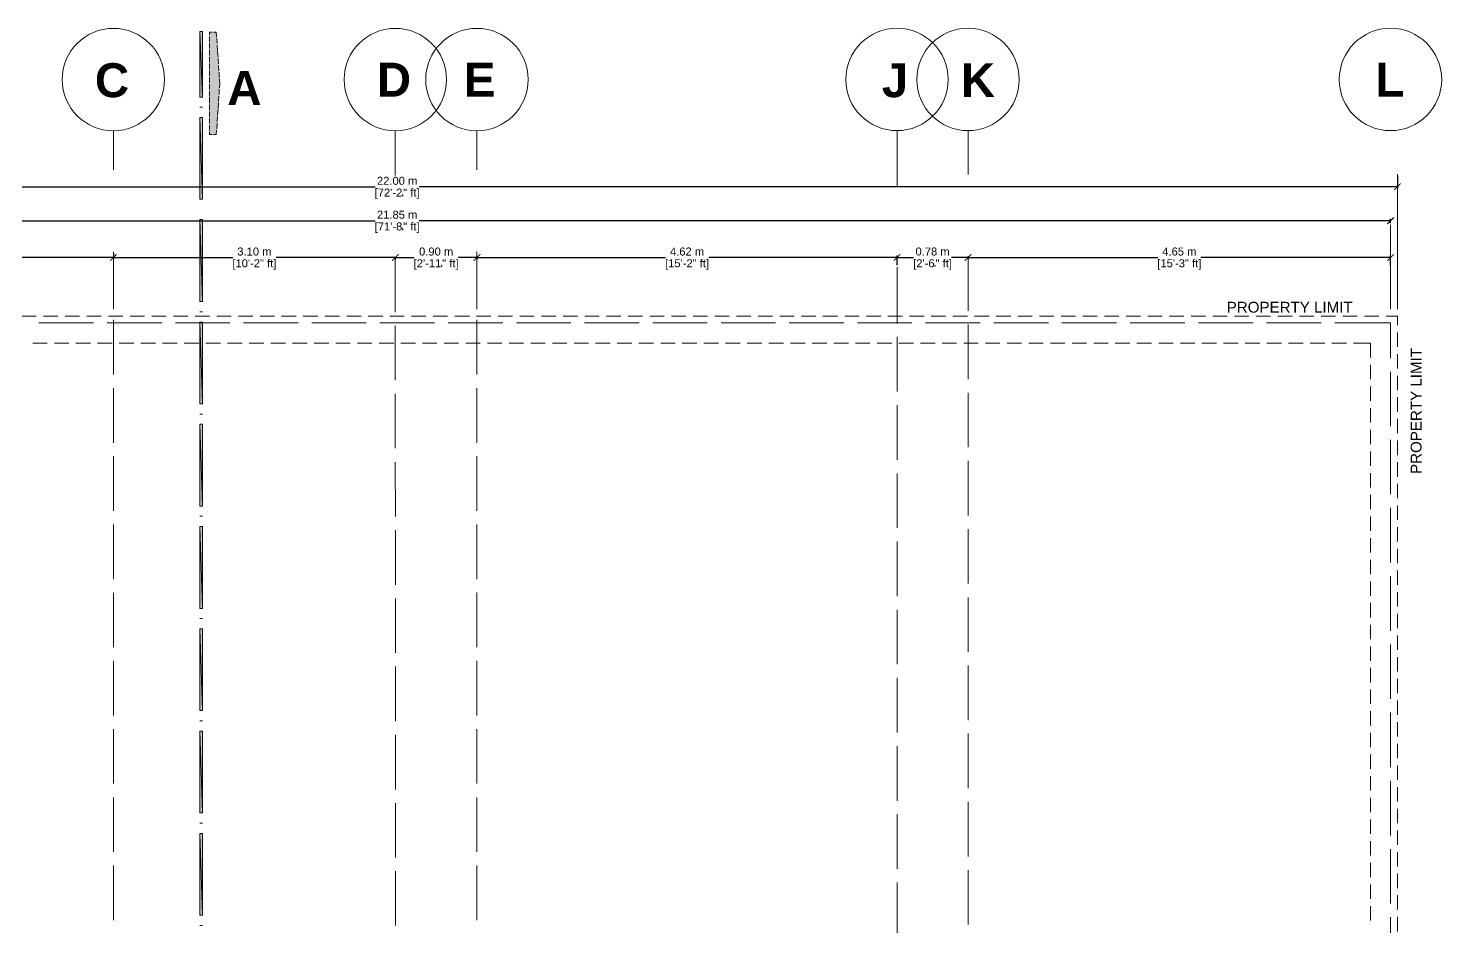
# Model space of a CAD drawing. Header units: metres. Extents: x 14 to 155, y 0 to 125.
# Drawn here: x 103.36 to 118.91, y 114.37 to 124.26 of the extents above; entities that cross this region are included whole.
import ezdxf

# ---------------------------------------------------------------- set-up
doc = ezdxf.new("R2010")
doc.units = ezdxf.units.M
doc.layers.get('Defpoints').update_dxf_attribs({"lineweight": 0})
for name, color, linetype in [('Edges', 7, 'Continuous'), ('PDF2_Solid Fills', 7, 'Continuous'), ('PDF2_Text', 255, 'Continuous')]:
    doc.layers.add(name, color=color, linetype=linetype)
doc.layers.add('PDF2_Geometry', color=7, linetype='Continuous', true_color=0xffbe80)
doc.styles.add('PDF Arial', font='arial.ttf')
doc.styles.add('PDF Arial Bold', font='arialbd.ttf')
doc.styles.add('TEXTS', font='swissl.ttf')
doc.dimstyles.new('Copy of DIMTEXT', dxfattribs={"dimscale": 0.3, "dimtxt": 0.22, "dimasz": 0.18, "dimexe": 0.05, "dimexo": 0.05, "dimgap": 0.05, "dimtad": 0, "dimzin": 1, "dimdsep": 46, "dimtxsty": 'TEXTS', "dimblk": 'ARCHTICK', "dimcen": 0.1, "dimclrd": 256, "dimclre": 6, "dimclrt": 7, "dimadec": 0, "dimazin": 0, "dimtfac": 0.15, "dimtix": 1, "dimtofl": 0, "dimtmove": 1, "dimatfit": 3, "dimldrblk": 'OPEN', "dimfxl": 0, "dimtolj": 1, "dimtzin": 0, "dimarcsym": 0})

# ---------------------------------------------------------------- blocks, each defined once
blk = doc.blocks.new('_ArchTick')
at = {"color": 0, "linetype": 'ByBlock', "const_width": 0.15}
blk.add_lwpolyline([(-0.5, -0.5), (0.5, 0.5)], dxfattribs=at)
blk = doc.blocks.new('*D55')
at = {"layer": 'Defpoints', "color": 0, "transparency": 16777216}
for p in [(96.421, 122.648), (118.421, 122.649), (118.421, 122.511)]:
    blk.add_point(p, dxfattribs=at)
at = {"layer": 'Edges', "color": 6, "lineweight": -2, "transparency": 16777216}
for p, q in [((96.421, 122.628), (96.421, 122.491)), ((118.421, 122.629), (118.421, 122.491))]:
    blk.add_line(p, q, dxfattribs=at)
at = {"layer": 'Edges', "lineweight": -2, "transparency": 16777216}
for p, q in [((96.421, 122.511), (107.179, 122.511)), ((118.421, 122.511), (107.663, 122.511))]:
    blk.add_line(p, q, dxfattribs=at)
at = {"layer": 'Edges', "lineweight": -2, "transparency": 16777216, "xscale": 0.072, "yscale": 0.072, "zscale": 0.072, "rotation": 180}
blk.add_blockref('_ArchTick', (96.421, 122.511), dxfattribs=at)
at = {"layer": 'Edges', "lineweight": -2, "transparency": 16777216, "xscale": 0.072, "yscale": 0.072, "zscale": 0.072}
blk.add_blockref('_ArchTick', (118.421, 122.511), dxfattribs=at)
at = {"layer": 'Edges', "color": 7, "transparency": 16777216, "char_height": 0.088, "attachment_point": 5, "style": 'TEXTS'}
for s, insert in [('\\A1;[72\'-2{\\H0.15x;\\S1/4;}" ft]', (107.421, 122.435)), ('\\A1;22.00 m', (107.421, 122.577))]:
    blk.add_mtext(s, dxfattribs=dict(at, insert=insert))
blk = doc.blocks.new('_Open')
at = {"color": 0, "linetype": 'ByBlock', "lineweight": -2}
for p, q in [((-1, 0.17), (0, 0)), ((-1, -0.17), (0, 0)), ((0, 0), (-1, 0))]:
    blk.add_line(p, q, dxfattribs=at)
blk = doc.blocks.new('*D56')
at = {"layer": 'Defpoints', "color": 0, "transparency": 16777216}
for p in [(96.496, 122.091), (118.346, 122.138), (118.346, 122.092)]:
    blk.add_point(p, dxfattribs=at)
at = {"layer": 'Edges', "color": 6, "lineweight": -2, "transparency": 16777216}
for p, q in [((96.496, 122.111), (96.496, 122.158)), ((118.346, 122.112), (118.346, 122.158))]:
    blk.add_line(p, q, dxfattribs=at)
at = {"layer": 'Edges', "lineweight": -2, "transparency": 16777216}
for p, q in [((96.496, 122.138), (107.179, 122.138)), ((118.346, 122.138), (107.663, 122.138))]:
    blk.add_line(p, q, dxfattribs=at)
at = {"layer": 'Edges', "lineweight": -2, "transparency": 16777216, "xscale": 0.072, "yscale": 0.072, "zscale": 0.072, "rotation": 180}
blk.add_blockref('_ArchTick', (96.496, 122.138), dxfattribs=at)
at = {"layer": 'Edges', "lineweight": -2, "transparency": 16777216, "xscale": 0.072, "yscale": 0.072, "zscale": 0.072}
blk.add_blockref('_ArchTick', (118.346, 122.138), dxfattribs=at)
at = {"layer": 'Edges', "color": 7, "transparency": 16777216, "char_height": 0.088, "attachment_point": 5, "style": 'TEXTS'}
for s, insert in [('\\A1;21.85 m', (107.421, 122.204)), ('\\A1;[71\'-8{\\H0.15x;\\S1/4;}" ft]', (107.421, 122.062))]:
    blk.add_mtext(s, dxfattribs=dict(at, insert=insert))
blk = doc.blocks.new('*D58')
at = {"layer": 'Defpoints', "color": 0, "transparency": 16777216}
for p in [(101.721, 121.734), (104.301, 121.796), (104.301, 121.734)]:
    blk.add_point(p, dxfattribs=at)
at = {"layer": 'Edges', "color": 6, "lineweight": -2, "transparency": 16777216}
for p, q in [((101.721, 121.734), (101.721, 121.714)), ((104.301, 121.776), (104.301, 121.714))]:
    blk.add_line(p, q, dxfattribs=at)
at = {"layer": 'Edges', "lineweight": -2, "transparency": 16777216}
for p, q in [((101.721, 121.734), (102.801, 121.734)), ((104.301, 121.734), (103.22, 121.734))]:
    blk.add_line(p, q, dxfattribs=at)
at = {"layer": 'Edges', "lineweight": -2, "transparency": 16777216, "xscale": 0.072, "yscale": 0.072, "zscale": 0.072, "rotation": 180}
blk.add_blockref('_ArchTick', (101.721, 121.734), dxfattribs=at)
at = {"layer": 'Edges', "lineweight": -2, "transparency": 16777216, "xscale": 0.072, "yscale": 0.072, "zscale": 0.072}
blk.add_blockref('_ArchTick', (104.301, 121.734), dxfattribs=at)
at = {"layer": 'Edges', "color": 7, "transparency": 16777216, "char_height": 0.088, "attachment_point": 5, "style": 'TEXTS'}
for s, insert in [('\\A1;[8\'-5{\\H0.15x;\\S1/2;}" ft]', (103.011, 121.657)), ('\\A1;2.58 m', (103.011, 121.799))]:
    blk.add_mtext(s, dxfattribs=dict(at, insert=insert))
blk = doc.blocks.new('*D59')
at = {"layer": 'Defpoints', "color": 0, "transparency": 16777216}
for p in [(104.301, 121.796), (107.401, 121.734), (107.401, 121.734)]:
    blk.add_point(p, dxfattribs=at)
at = {"layer": 'Edges', "color": 6, "lineweight": -2, "transparency": 16777216}
for p, q in [((104.301, 121.776), (104.301, 121.714)), ((107.401, 121.734), (107.401, 121.714))]:
    blk.add_line(p, q, dxfattribs=at)
at = {"layer": 'Edges', "lineweight": -2, "transparency": 16777216}
for p, q in [((104.301, 121.734), (105.614, 121.734)), ((107.401, 121.734), (106.089, 121.734))]:
    blk.add_line(p, q, dxfattribs=at)
at = {"layer": 'Edges', "lineweight": -2, "transparency": 16777216, "xscale": 0.072, "yscale": 0.072, "zscale": 0.072, "rotation": 180}
blk.add_blockref('_ArchTick', (104.301, 121.734), dxfattribs=at)
at = {"layer": 'Edges', "lineweight": -2, "transparency": 16777216, "xscale": 0.072, "yscale": 0.072, "zscale": 0.072}
blk.add_blockref('_ArchTick', (107.401, 121.734), dxfattribs=at)
at = {"layer": 'Edges', "color": 7, "transparency": 16777216, "char_height": 0.088, "attachment_point": 5, "style": 'TEXTS'}
for s, insert in [('\\A1;[10\'-2" ft]', (105.851, 121.657)), ('\\A1;3.10 m', (105.851, 121.799))]:
    blk.add_mtext(s, dxfattribs=dict(at, insert=insert))
blk = doc.blocks.new('*D60')
at = {"layer": 'Defpoints', "color": 0, "transparency": 16777216}
for p in [(107.401, 121.734), (108.299, 121.734), (108.299, 121.734)]:
    blk.add_point(p, dxfattribs=at)
at = {"layer": 'Edges', "color": 6, "lineweight": -2, "transparency": 16777216}
for p, q in [((107.401, 121.734), (107.401, 121.714)), ((108.299, 121.734), (108.299, 121.714))]:
    blk.add_line(p, q, dxfattribs=at)
at = {"layer": 'Edges', "lineweight": -2, "transparency": 16777216}
for p, q in [((107.401, 121.734), (107.608, 121.734)), ((108.299, 121.734), (108.092, 121.734))]:
    blk.add_line(p, q, dxfattribs=at)
at = {"layer": 'Edges', "lineweight": -2, "transparency": 16777216, "xscale": 0.072, "yscale": 0.072, "zscale": 0.072, "rotation": 180}
blk.add_blockref('_ArchTick', (107.401, 121.734), dxfattribs=at)
at = {"layer": 'Edges', "lineweight": -2, "transparency": 16777216, "xscale": 0.072, "yscale": 0.072, "zscale": 0.072}
blk.add_blockref('_ArchTick', (108.299, 121.734), dxfattribs=at)
at = {"layer": 'Edges', "color": 7, "transparency": 16777216, "char_height": 0.088, "attachment_point": 5, "style": 'TEXTS'}
for s, insert in [('\\A1;[2\'-11{\\H0.15x;\\S1/4;}" ft]', (107.85, 121.657)), ('\\A1;0.90 m', (107.85, 121.799))]:
    blk.add_mtext(s, dxfattribs=dict(at, insert=insert))
blk = doc.blocks.new('*D61')
at = {"layer": 'Defpoints', "color": 0, "transparency": 16777216}
for p in [(108.299, 121.734), (112.919, 121.734), (112.919, 121.629)]:
    blk.add_point(p, dxfattribs=at)
at = {"layer": 'Edges', "color": 6, "lineweight": -2, "transparency": 16777216}
for p, q in [((108.299, 121.734), (108.299, 121.714)), ((112.919, 121.649), (112.919, 121.754))]:
    blk.add_line(p, q, dxfattribs=at)
at = {"layer": 'Edges', "lineweight": -2, "transparency": 16777216}
for p, q in [((108.299, 121.734), (110.372, 121.734)), ((112.919, 121.734), (110.847, 121.734))]:
    blk.add_line(p, q, dxfattribs=at)
at = {"layer": 'Edges', "lineweight": -2, "transparency": 16777216, "xscale": 0.072, "yscale": 0.072, "zscale": 0.072, "rotation": 180}
blk.add_blockref('_ArchTick', (108.299, 121.734), dxfattribs=at)
at = {"layer": 'Edges', "lineweight": -2, "transparency": 16777216, "xscale": 0.072, "yscale": 0.072, "zscale": 0.072}
blk.add_blockref('_ArchTick', (112.919, 121.734), dxfattribs=at)
at = {"layer": 'Edges', "color": 7, "transparency": 16777216, "char_height": 0.088, "attachment_point": 5, "style": 'TEXTS'}
for s, insert in [('\\A1;[15\'-2" ft]', (110.609, 121.657)), ('\\A1;4.62 m', (110.609, 121.799))]:
    blk.add_mtext(s, dxfattribs=dict(at, insert=insert))
blk = doc.blocks.new('*D62')
at = {"layer": 'Defpoints', "color": 0, "transparency": 16777216}
for p in [(113.699, 121.734), (113.699, 121.734), (112.919, 121.629)]:
    blk.add_point(p, dxfattribs=at)
at = {"layer": 'Edges', "color": 6, "lineweight": -2, "transparency": 16777216}
for p, q in [((112.919, 121.649), (112.919, 121.754)), ((113.699, 121.734), (113.699, 121.714))]:
    blk.add_line(p, q, dxfattribs=at)
at = {"layer": 'Edges', "lineweight": -2, "transparency": 16777216}
for p, q in [((112.919, 121.734), (113.1, 121.734)), ((113.699, 121.734), (113.519, 121.734))]:
    blk.add_line(p, q, dxfattribs=at)
at = {"layer": 'Edges', "lineweight": -2, "transparency": 16777216, "xscale": 0.072, "yscale": 0.072, "zscale": 0.072, "rotation": 180}
blk.add_blockref('_ArchTick', (112.919, 121.734), dxfattribs=at)
at = {"layer": 'Edges', "lineweight": -2, "transparency": 16777216, "xscale": 0.072, "yscale": 0.072, "zscale": 0.072}
blk.add_blockref('_ArchTick', (113.699, 121.734), dxfattribs=at)
at = {"layer": 'Edges', "color": 7, "transparency": 16777216, "char_height": 0.088, "attachment_point": 5, "style": 'TEXTS'}
for s, insert in [('\\A1;[2\'-6{\\H0.15x;\\S3/4;}" ft]', (113.309, 121.657)), ('\\A1;0.78 m', (113.309, 121.799))]:
    blk.add_mtext(s, dxfattribs=dict(at, insert=insert))
blk = doc.blocks.new('*D63')
at = {"layer": 'Defpoints', "color": 0, "transparency": 16777216}
for p in [(113.699, 121.734), (118.346, 121.734), (118.346, 121.629)]:
    blk.add_point(p, dxfattribs=at)
at = {"layer": 'Edges', "color": 6, "lineweight": -2, "transparency": 16777216}
for p, q in [((113.699, 121.734), (113.699, 121.714)), ((118.346, 121.649), (118.346, 121.754))]:
    blk.add_line(p, q, dxfattribs=at)
at = {"layer": 'Edges', "lineweight": -2, "transparency": 16777216}
for p, q in [((113.699, 121.734), (115.785, 121.734)), ((118.346, 121.734), (116.26, 121.734))]:
    blk.add_line(p, q, dxfattribs=at)
at = {"layer": 'Edges', "lineweight": -2, "transparency": 16777216, "xscale": 0.072, "yscale": 0.072, "zscale": 0.072, "rotation": 180}
blk.add_blockref('_ArchTick', (113.699, 121.734), dxfattribs=at)
at = {"layer": 'Edges', "lineweight": -2, "transparency": 16777216, "xscale": 0.072, "yscale": 0.072, "zscale": 0.072}
blk.add_blockref('_ArchTick', (118.346, 121.734), dxfattribs=at)
at = {"layer": 'Edges', "color": 7, "transparency": 16777216, "char_height": 0.088, "attachment_point": 5, "style": 'TEXTS'}
for s, insert in [('\\A1;[15\'-3" ft]', (116.023, 121.657)), ('\\A1;4.65 m', (116.023, 121.799))]:
    blk.add_mtext(s, dxfattribs=dict(at, insert=insert))

msp = doc.modelspace()

# ---------------------------------------------------------------- linework, layer by layer
at = {"layer": 'PDF2_Geometry', "color": 0, "lineweight": 0}
for points in [[(105.25, 123.499), (105.28, 123.499), (105.25, 124.22)], [(105.28, 123.499), (105.25, 124.22), (105.28, 124.22)], [(105.25, 122.375), (105.28, 122.375), (105.25, 123.275)], [(105.28, 122.375), (105.25, 123.275), (105.28, 123.275)], [(105.25, 121.25), (105.28, 121.25), (105.25, 122.151)], [(105.28, 121.25), (105.25, 122.151), (105.28, 122.151)], [(104.301, 121.629), (104.301, 121.165)], [(107.401, 121.629), (107.401, 121.165)], [(108.299, 121.629), (108.299, 121.165)], [(112.919, 121.629), (112.919, 121.165)], [(113.699, 121.629), (113.699, 121.165)], [(105.25, 120.125), (105.28, 120.125), (105.25, 121.024)], [(105.28, 120.125), (105.25, 121.024), (105.28, 121.024)], [(105.25, 119), (105.28, 119), (105.25, 119.899)], [(105.28, 119), (105.25, 119.899), (105.28, 119.899)], [(105.251, 117.875), (105.28, 117.875), (105.25, 118.774)], [(105.28, 117.875), (105.25, 118.774), (105.28, 118.774)], [(105.251, 116.75), (105.28, 116.75), (105.251, 117.65)], [(105.28, 116.75), (105.251, 117.65), (105.28, 117.65)], [(105.251, 115.625), (105.28, 115.625), (105.251, 116.525)], [(105.28, 115.625), (105.251, 116.525), (105.28, 116.525)], [(105.251, 114.5), (105.28, 114.5), (105.251, 115.4)], [(105.28, 114.5), (105.251, 115.4), (105.28, 115.4)]]:
    msp.add_lwpolyline(points, close=True, dxfattribs=at)
for points in [[(105.25, 124.22), (105.28, 124.22)], [(105.357, 124.181), (105.357, 124.211), (105.387, 124.211)], [(105.394, 124.211), (105.394, 124.211)], [(105.402, 124.211), (105.432, 124.211), (105.435, 124.162)], [(105.357, 124.173), (105.357, 124.173)], [(105.357, 124.106), (105.357, 124.165)], [(105.357, 124.098), (105.357, 124.098)], [(105.357, 124.031), (105.357, 124.092)], [(105.437, 124.154), (105.437, 124.154)], [(105.437, 124.146), (105.44, 124.087)], [(105.441, 124.079), (105.441, 124.079)], [(105.441, 124.071), (105.446, 124.012)], [(105.357, 124.024), (105.357, 124.024)], [(105.357, 123.955), (105.357, 124.017)], [(105.357, 123.949), (105.357, 123.949)], [(105.357, 123.882), (105.357, 123.941)], [(105.446, 124.004), (105.446, 124.004)], [(105.446, 123.998), (105.451, 123.937)], [(105.451, 123.93), (105.451, 123.93)], [(105.451, 123.922), (105.456, 123.863)], [(105.357, 123.874), (105.357, 123.874)], [(105.357, 123.807), (105.357, 123.866)], [(105.357, 123.799), (105.357, 123.799)], [(105.357, 123.731), (105.357, 123.791)], [(105.456, 123.855), (105.456, 123.855)], [(105.457, 123.847), (105.46, 123.788)], [(105.46, 123.78), (105.46, 123.78)], [(105.462, 123.772), (105.465, 123.712)], [(105.357, 123.723), (105.357, 123.723)], [(105.357, 123.656), (105.357, 123.716)], [(105.357, 123.648), (105.357, 123.648)], [(105.357, 123.581), (105.357, 123.64)], [(105.465, 123.584), (105.462, 123.525)], [(105.467, 123.705), (105.467, 123.705)], [(105.467, 123.698), (105.47, 123.648), (105.467, 123.6)], [(105.467, 123.592), (105.467, 123.592)], [(105.357, 123.573), (105.357, 123.573)], [(105.357, 123.506), (105.357, 123.565)], [(105.357, 123.498), (105.357, 123.498)], [(105.357, 123.431), (105.357, 123.492)], [(105.357, 123.424), (105.357, 123.424)], [(105.456, 123.435), (105.451, 123.374)], [(105.456, 123.442), (105.456, 123.442)], [(105.46, 123.509), (105.457, 123.449)], [(105.46, 123.517), (105.46, 123.517)], [(105.25, 123.388), (105.28, 123.388)], [(105.357, 123.355), (105.357, 123.417)], [(105.357, 123.349), (105.357, 123.349)], [(105.357, 123.282), (105.357, 123.341)], [(105.357, 123.274), (105.357, 123.274)], [(105.357, 123.206), (105.357, 123.266)], [(105.446, 123.285), (105.441, 123.225)], [(105.451, 123.36), (105.446, 123.301)], [(105.446, 123.293), (105.446, 123.293)], [(105.451, 123.368), (105.451, 123.368)], [(104.301, 123.128), (104.301, 122.697)], [(105.357, 123.199), (105.357, 123.199)], [(105.357, 123.131), (105.357, 123.191)], [(105.357, 123.123), (105.357, 123.123)], [(105.387, 123.086), (105.357, 123.086), (105.357, 123.116)], [(105.435, 123.136), (105.432, 123.086), (105.402, 123.086)], [(105.44, 123.21), (105.437, 123.15)], [(105.437, 123.142), (105.437, 123.142)], [(105.441, 123.217), (105.441, 123.217)], [(107.401, 123.128), (107.401, 122.635)], [(108.299, 123.128), (108.299, 122.698)], [(112.919, 123.128), (112.919, 122.51)], [(113.699, 123.129), (113.699, 122.646)], [(105.394, 123.086), (105.394, 123.086)], [(118.421, 121.166), (118.421, 122.649)], [(118.346, 122.092), (118.346, 121.166), (118.346, 121.629)], [(104.301, 121.796), (104.301, 121.196)], [(107.401, 121.734), (107.401, 121.134)], [(108.299, 121.797), (108.299, 121.197)], [(113.699, 121.747), (113.699, 121.147)], [(112.919, 121.609), (112.919, 121.009)], [(103.294, 121.09), (103.452, 121.09)], [(103.532, 121.09), (103.69, 121.09)], [(103.77, 121.09), (103.928, 121.09)], [(104.008, 121.09), (104.166, 121.09)], [(104.246, 121.09), (104.404, 121.09)], [(104.484, 121.09), (104.643, 121.09)], [(104.722, 121.09), (104.881, 121.09)], [(104.961, 121.09), (105.119, 121.09)], [(105.199, 121.09), (105.357, 121.09)], [(105.25, 121.137), (105.28, 121.137)], [(105.437, 121.09), (105.595, 121.09)], [(105.675, 121.09), (105.833, 121.09)], [(105.913, 121.09), (106.071, 121.09)], [(106.151, 121.09), (106.309, 121.09)], [(106.389, 121.09), (106.548, 121.09)], [(106.627, 121.09), (106.786, 121.09)], [(106.866, 121.09), (107.024, 121.09)], [(107.104, 121.09), (107.262, 121.09)], [(107.342, 121.09), (107.5, 121.09)], [(107.58, 121.09), (107.738, 121.09)], [(107.818, 121.09), (107.976, 121.09)], [(108.056, 121.09), (108.215, 121.09)], [(108.294, 121.09), (108.453, 121.09)], [(108.533, 121.09), (108.691, 121.09)], [(108.771, 121.09), (108.929, 121.09)], [(109.009, 121.09), (109.167, 121.09)], [(109.247, 121.09), (109.405, 121.09)], [(109.485, 121.09), (109.643, 121.09)], [(109.723, 121.09), (109.881, 121.09)], [(109.961, 121.09), (110.12, 121.09)], [(110.2, 121.09), (110.358, 121.09)], [(110.438, 121.09), (110.596, 121.09)], [(110.676, 121.09), (110.834, 121.09)], [(110.914, 121.09), (111.072, 121.09)], [(111.152, 121.09), (111.31, 121.09)], [(111.39, 121.09), (111.548, 121.09)], [(111.628, 121.09), (111.787, 121.09)], [(111.866, 121.09), (112.025, 121.09)], [(112.104, 121.09), (112.263, 121.09)], [(112.343, 121.09), (112.501, 121.09)], [(112.581, 121.09), (112.739, 121.09)], [(112.819, 121.09), (112.977, 121.09)], [(113.057, 121.09), (113.215, 121.09)], [(113.295, 121.09), (113.453, 121.09)], [(113.533, 121.09), (113.692, 121.09)], [(113.771, 121.09), (113.93, 121.09)], [(114.01, 121.09), (114.168, 121.09)], [(114.248, 121.09), (114.406, 121.09)], [(114.486, 121.09), (114.644, 121.09)], [(114.724, 121.09), (114.882, 121.09)], [(114.962, 121.09), (115.12, 121.09)], [(115.2, 121.09), (115.359, 121.09)], [(115.438, 121.09), (115.597, 121.09)], [(115.677, 121.09), (115.835, 121.09)], [(115.915, 121.09), (116.073, 121.09)], [(116.153, 121.09), (116.311, 121.09)], [(116.391, 121.09), (116.549, 121.09)], [(116.629, 121.09), (116.787, 121.09)], [(116.867, 121.09), (117.025, 121.09)], [(117.105, 121.09), (117.264, 121.09)], [(117.343, 121.09), (117.502, 121.09)], [(117.582, 121.09), (117.74, 121.09)], [(117.82, 121.09), (117.978, 121.09)], [(118.058, 121.09), (118.216, 121.09)], [(118.296, 121.09), (118.421, 121.09), (118.421, 120.99)], [(103.482, 121.015), (104.082, 121.015)], [(104.232, 121.015), (104.832, 121.015)], [(104.301, 121.048), (104.301, 120.448)], [(104.982, 121.015), (105.582, 121.015)], [(105.731, 121.015), (106.331, 121.015)], [(106.482, 121.015), (107.082, 121.015)], [(107.232, 121.015), (107.832, 121.015)], [(107.401, 120.983), (107.401, 120.383)], [(107.983, 121.015), (108.583, 121.015)], [(108.299, 121.048), (108.299, 120.448)], [(108.732, 121.015), (109.332, 121.015)], [(109.482, 121.015), (110.082, 121.015)], [(110.232, 121.015), (110.832, 121.015)], [(110.983, 121.015), (111.583, 121.015)], [(111.732, 121.015), (112.332, 121.015)], [(112.482, 121.015), (113.082, 121.015)], [(113.233, 121.015), (113.833, 121.015)], [(113.699, 120.996), (113.699, 120.396)], [(113.983, 121.015), (114.583, 121.015)], [(114.732, 121.015), (115.332, 121.015)], [(115.482, 121.015), (116.082, 121.015)], [(116.233, 121.015), (116.833, 121.015)], [(116.983, 121.015), (117.583, 121.015)], [(117.732, 121.015), (118.346, 121.015)], [(118.346, 121.015), (118.346, 120.628)], [(103.413, 120.791), (103.572, 120.791)], [(103.651, 120.791), (103.811, 120.791)], [(103.889, 120.791), (104.049, 120.791)], [(104.127, 120.791), (104.287, 120.791)], [(104.365, 120.791), (104.525, 120.791)], [(104.603, 120.791), (104.763, 120.791)], [(104.841, 120.791), (105.001, 120.791)], [(105.08, 120.791), (105.239, 120.791)], [(105.318, 120.791), (105.478, 120.791)], [(105.556, 120.791), (105.716, 120.791)], [(105.794, 120.791), (105.954, 120.791)], [(106.032, 120.791), (106.192, 120.791)], [(106.27, 120.791), (106.43, 120.791)], [(106.508, 120.791), (106.668, 120.791)], [(106.747, 120.791), (106.906, 120.791)], [(106.985, 120.791), (107.144, 120.791)], [(107.223, 120.791), (107.383, 120.791)], [(107.461, 120.791), (107.621, 120.791)], [(107.699, 120.791), (107.859, 120.791)], [(107.937, 120.791), (108.097, 120.791)], [(108.175, 120.791), (108.335, 120.791)], [(108.414, 120.791), (108.573, 120.791)], [(108.652, 120.791), (108.811, 120.791)], [(108.89, 120.791), (109.05, 120.791)], [(109.128, 120.791), (109.288, 120.791)], [(109.366, 120.791), (109.526, 120.791)], [(109.604, 120.791), (109.764, 120.791)], [(109.842, 120.791), (110.002, 120.791)], [(110.08, 120.791), (110.24, 120.791)], [(110.319, 120.791), (110.478, 120.791)], [(110.557, 120.791), (110.716, 120.791)], [(110.795, 120.791), (110.955, 120.791)], [(111.033, 120.791), (111.193, 120.791)], [(111.271, 120.791), (111.431, 120.791)], [(111.509, 120.791), (111.669, 120.791)], [(111.747, 120.791), (111.907, 120.791)], [(111.985, 120.791), (112.145, 120.791)], [(112.224, 120.791), (112.383, 120.791)], [(112.462, 120.791), (112.621, 120.791)], [(112.7, 120.791), (112.86, 120.791)], [(112.919, 120.86), (112.919, 120.26)], [(112.938, 120.791), (113.098, 120.791)], [(113.176, 120.791), (113.336, 120.791)], [(113.414, 120.791), (113.574, 120.791)], [(113.652, 120.791), (113.812, 120.791)], [(113.891, 120.791), (114.05, 120.791)], [(114.129, 120.791), (114.288, 120.791)], [(114.367, 120.791), (114.527, 120.791)], [(114.605, 120.791), (114.765, 120.791)], [(114.843, 120.791), (115.003, 120.791)], [(115.081, 120.791), (115.241, 120.791)], [(115.319, 120.791), (115.479, 120.791)], [(115.557, 120.791), (115.717, 120.791)], [(115.796, 120.791), (115.955, 120.791)], [(116.034, 120.791), (116.193, 120.791)], [(116.272, 120.791), (116.432, 120.791)], [(116.51, 120.791), (116.67, 120.791)], [(116.748, 120.791), (116.908, 120.791)], [(116.986, 120.791), (117.146, 120.791)], [(117.224, 120.791), (117.384, 120.791)], [(117.463, 120.791), (117.622, 120.791)], [(117.701, 120.791), (117.86, 120.791)], [(117.939, 120.791), (118.124, 120.791), (118.124, 120.633)], [(118.421, 120.91), (118.421, 120.752)], [(118.421, 120.672), (118.421, 120.514)], [(118.124, 120.553), (118.124, 120.395)], [(118.346, 120.478), (118.346, 119.878)], [(118.124, 120.315), (118.124, 120.157)], [(118.421, 120.434), (118.421, 120.276)], [(104.301, 120.297), (104.301, 119.697)], [(107.401, 120.235), (107.401, 119.635)], [(108.299, 120.297), (108.299, 119.697)], [(113.699, 120.246), (113.699, 119.646)], [(118.421, 120.196), (118.421, 120.038)], [(105.25, 120.012), (105.28, 120.012)], [(112.919, 120.11), (112.919, 119.509)], [(118.124, 120.077), (118.124, 119.919)], [(118.421, 119.958), (118.421, 119.8)], [(118.124, 119.839), (118.124, 119.68)], [(118.346, 119.729), (118.346, 119.129)], [(118.421, 119.72), (118.421, 119.561)], [(104.301, 119.547), (104.301, 118.947)], [(108.299, 119.547), (108.299, 118.947)], [(118.124, 119.601), (118.124, 119.442)], [(107.401, 119.484), (107.402, 118.884)], [(113.699, 119.497), (113.7, 118.897)], [(118.421, 119.481), (118.421, 119.323)], [(112.919, 119.359), (112.919, 118.759)], [(118.124, 119.362), (118.124, 119.204)], [(118.421, 119.243), (118.421, 119.085)], [(118.124, 119.124), (118.124, 118.966)], [(118.346, 118.979), (118.346, 118.379)], [(118.421, 119.005), (118.421, 118.847)], [(104.301, 118.796), (104.301, 118.196)], [(105.25, 118.887), (105.28, 118.887)], [(108.299, 118.796), (108.299, 118.196)], [(118.124, 118.886), (118.124, 118.728)], [(118.421, 118.767), (118.421, 118.609)], [(107.402, 118.734), (107.402, 118.134)], [(112.919, 118.609), (112.919, 118.009)], [(113.7, 118.747), (113.7, 118.147)], [(118.124, 118.648), (118.124, 118.49)], [(118.421, 118.529), (118.421, 118.371)], [(118.124, 118.41), (118.124, 118.252)], [(118.124, 118.172), (118.124, 118.013)], [(118.346, 118.228), (118.346, 117.628)], [(118.421, 118.291), (118.421, 118.133)], [(104.301, 118.047), (104.301, 117.447)], [(107.402, 117.983), (107.402, 117.385)], [(108.299, 118.048), (108.299, 117.448)], [(113.7, 117.996), (113.7, 117.396)], [(118.421, 118.053), (118.421, 117.894)], [(112.919, 117.86), (112.919, 117.26)], [(118.124, 117.934), (118.124, 117.775)], [(105.251, 117.762), (105.28, 117.762)], [(118.124, 117.695), (118.124, 117.537)], [(118.421, 117.815), (118.421, 117.656)], [(118.421, 117.576), (118.421, 117.418)], [(118.124, 117.457), (118.124, 117.299)], [(118.346, 117.478), (118.346, 116.878)], [(104.301, 117.297), (104.301, 116.697)], [(107.402, 117.234), (107.402, 116.634)], [(108.299, 117.297), (108.299, 116.697)], [(113.7, 117.246), (113.7, 116.646)], [(118.124, 117.219), (118.124, 117.061)], [(118.421, 117.338), (118.421, 117.18)], [(112.919, 117.109), (112.919, 116.509)], [(118.421, 117.1), (118.422, 116.942)], [(118.124, 116.981), (118.124, 116.823)], [(118.124, 116.743), (118.124, 116.585)], [(118.422, 116.862), (118.422, 116.704)], [(105.251, 116.637), (105.28, 116.637)], [(118.346, 116.729), (118.346, 116.129)], [(118.422, 116.624), (118.422, 116.466)], [(104.301, 116.547), (104.301, 115.947)], [(107.402, 116.484), (107.402, 115.884)], [(108.299, 116.547), (108.299, 115.947)], [(113.7, 116.497), (113.7, 115.897)], [(118.124, 116.505), (118.124, 116.347)], [(112.919, 116.359), (112.919, 115.759)], [(118.422, 116.386), (118.422, 116.227)], [(118.124, 116.267), (118.124, 116.108)], [(118.422, 116.148), (118.422, 115.989)], [(118.124, 116.029), (118.124, 115.87)], [(118.346, 115.978), (118.346, 115.378)], [(118.422, 115.909), (118.422, 115.751)], [(104.301, 115.796), (104.301, 115.196)], [(107.402, 115.734), (107.402, 115.134)], [(108.299, 115.796), (108.299, 115.196)], [(113.7, 115.746), (113.7, 115.146)], [(118.124, 115.79), (118.124, 115.632)], [(118.422, 115.671), (118.422, 115.513)], [(105.251, 115.513), (105.28, 115.513)], [(112.919, 115.61), (112.919, 115.01)], [(118.124, 115.552), (118.124, 115.394)], [(118.422, 115.433), (118.422, 115.275)], [(118.124, 115.314), (118.124, 115.156)], [(118.346, 115.228), (118.346, 114.628)], [(118.422, 115.195), (118.422, 115.037)], [(104.301, 115.047), (104.301, 114.447)], [(108.299, 115.047), (108.299, 114.447)], [(118.124, 115.076), (118.124, 114.918)], [(107.402, 114.985), (107.402, 114.385)], [(113.7, 114.996), (113.7, 114.396)], [(118.422, 114.957), (118.422, 114.799)], [(112.919, 114.86), (112.919, 114.26)], [(118.124, 114.838), (118.124, 114.68)], [(118.422, 114.719), (118.422, 114.561)], [(118.124, 114.6), (118.124, 114.441)], [(118.346, 114.478), (118.346, 113.878)], [(118.422, 114.481), (118.422, 114.322)], [(105.251, 114.388), (105.28, 114.388)]]:
    msp.add_lwpolyline(points, dxfattribs=at)
for centre in [(104.3, 123.691), (107.401, 123.691), (108.298, 123.691), (112.918, 123.692), (113.699, 123.692), (118.345, 123.692)]:
    msp.add_circle(centre, 0.563, dxfattribs=at)
at = {"layer": 'PDF2_Solid Fills', "color": 0, "transparency": 33554559}
for points in [[(105.25, 124.22), (105.28, 123.499), (105.28, 124.22)], [(105.25, 123.499), (105.28, 123.499), (105.25, 124.22)], [(105.432, 124.211), (105.357, 124.211), (105.47, 123.648)], [(105.357, 124.211), (105.47, 123.648), (105.357, 123.648)], [(105.47, 123.648), (105.357, 123.648), (105.432, 123.086)], [(105.357, 123.648), (105.432, 123.086), (105.357, 123.086)], [(105.25, 123.275), (105.28, 122.375), (105.28, 123.275)], [(105.25, 122.375), (105.28, 122.375), (105.25, 123.275)], [(105.25, 122.151), (105.28, 121.25), (105.28, 122.151)], [(105.25, 121.25), (105.28, 121.25), (105.25, 122.151)], [(105.25, 121.024), (105.28, 120.125), (105.28, 121.024)], [(105.25, 120.125), (105.28, 120.125), (105.25, 121.024)], [(105.25, 119.899), (105.28, 119), (105.28, 119.899)], [(105.25, 119), (105.28, 119), (105.25, 119.899)], [(105.25, 118.774), (105.28, 117.875), (105.28, 118.774)], [(105.251, 117.875), (105.28, 117.875), (105.25, 118.774)], [(105.251, 117.649), (105.28, 116.75), (105.28, 117.649)], [(105.251, 116.75), (105.28, 116.75), (105.251, 117.649)], [(105.251, 116.525), (105.28, 115.625), (105.28, 116.525)], [(105.251, 115.625), (105.28, 115.625), (105.251, 116.525)], [(105.251, 115.4), (105.28, 114.501), (105.28, 115.4)], [(105.251, 114.501), (105.28, 114.501), (105.251, 115.4)]]:
    msp.add_solid(points, dxfattribs=at)

# ---------------------------------------------------------------- texts
at = {"layer": 'PDF2_Text', "color": 0, "attachment_point": 7}
for s, insert, char_height, rotation, style in [('C', (104.097, 123.492), 0.373, 0.0022, 'PDF Arial Bold'), ('A', (105.553, 123.412), 0.373, 0.0022, 'PDF Arial Bold'), ('D    E', (107.198, 123.503), 0.3732, 0.0022, 'PDF Arial Bold'), ('J    K', (112.751, 123.492), 0.3732, 0.0022, 'PDF Arial Bold'), ('L', (118.18, 123.503), 0.373, 0.0022, 'PDF Arial Bold'), ('PROPERTY LIMIT', (116.544, 121.126), 0.11895, 0.0022, 'PDF Arial'), ('PROPERTY LIMIT', (118.688, 119.353), 0.11895, 90.0022, 'PDF Arial')]:
    msp.add_mtext(s, dxfattribs=dict(at, insert=insert, char_height=char_height, rotation=rotation, style=style))

# ---------------------------------------------------------------- dimensions: what is measured, and where the dimension line sits
at = {"layer": 'Edges'}
for base, p1, p2, picture, middle in [((118.421, 122.511), (96.421, 122.648), (118.421, 122.649), '*D55', (107.421, 122.511)), ((118.346, 122.138), (96.496, 122.091), (118.346, 122.092), '*D56', (107.421, 122.138)), ((104.301, 121.734), (101.721, 121.734), (104.301, 121.796), '*D58', (103.011, 121.734)), ((107.401, 121.734), (104.301, 121.796), (107.401, 121.734), '*D59', (105.851, 121.734)), ((108.299, 121.734), (107.401, 121.734), (108.299, 121.734), '*D60', (107.85, 121.734)), ((112.919, 121.734), (108.299, 121.734), (112.919, 121.629), '*D61', (110.609, 121.734)), ((113.699, 121.734), (112.919, 121.629), (113.699, 121.734), '*D62', (113.309, 121.734)), ((118.346, 121.734), (113.699, 121.734), (118.346, 121.629), '*D63', (116.023, 121.734))]:
    dim = msp.add_linear_dim(base=base, p1=p1, p2=p2, dimstyle='Copy of DIMTEXT', override={"dimscale": 0.4, "dimpost": ' m\\X', "dimfxl": 0.9, "dimfxlon": 1}, dxfattribs=at)
    dim.commit()
    dim.dimension.update_dxf_attribs({"geometry": picture, "text_midpoint": middle})

doc.saveas('drawing.dxf')
